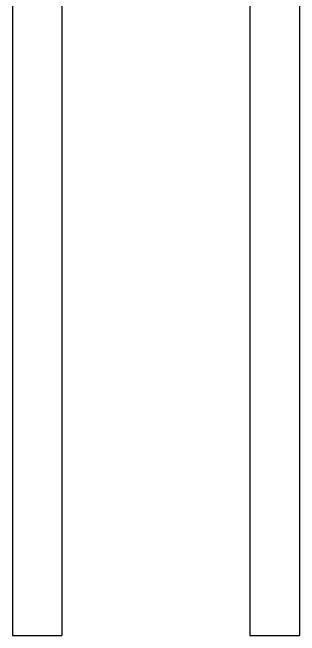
# Model space of a CAD drawing. Extents: x -49.2 to 49.2, y -12.4 to 14.6.
# Drawn here: x 9.88 to 13.94, y -12.42 to -3.62 of the extents above; entities that cross this region are included whole.
import ezdxf

# ---------------------------------------------------------------- set-up
doc = ezdxf.new("R2010")
doc.units = 0
doc.layers.get('0').update_dxf_attribs({"linetype": 'CONTINUOUS'})

msp = doc.modelspace()

# ---------------------------------------------------------------- linework, layer by layer
for p, q in [((9.88, -3.367), (9.88, -12.4177)), ((10.58, -3.367), (10.58, -12.4177)), ((13.236, -3.367), (13.236, -12.4177)), ((13.936, -3.367), (13.936, -12.4177)), ((9.88, -12.4177), (10.58, -12.4177)), ((13.236, -12.4177), (13.936, -12.4177))]:
    msp.add_line(p, q)

doc.saveas('drawing.dxf')
